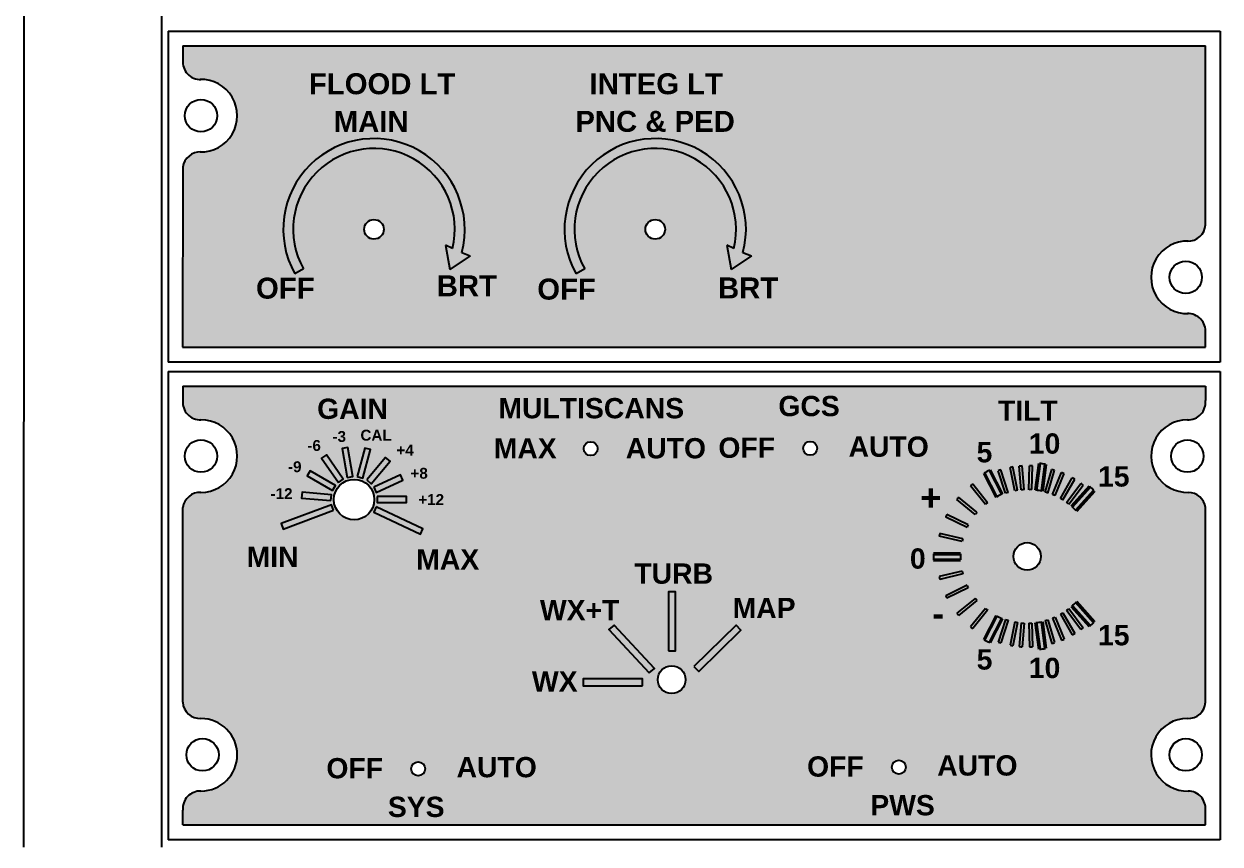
# Model space of a CAD drawing. Header units: millimetres. Extents: x 1492 to 7903, y -55 to 3601.
# Drawn here: x 2244.1 to 2409, y 230.6 to 343.6 of the extents above; entities that cross this region are included whole.
import ezdxf

# ---------------------------------------------------------------- set-up
doc = ezdxf.new("R2010")
doc.units = ezdxf.units.MM
doc.styles.get("Standard").update_dxf_attribs({"font": 'sanss___.ttf'})

msp = doc.modelspace()

# ---------------------------------------------------------------- hatches: boundary and pattern name
at = {"true_color": 0x6d7c87}
h = msp.add_hatch(color=8, dxfattribs=at)
h.dxf.hatch_style = 1
h.paths.add_polyline_path([(2406.92719167193, 340.6477332951184), (2265.965718437843, 340.6477332950619), (2265.965718437843, 338.6763532585815, 0.4420911723904055), (2268.337383778343, 336.0018413142106, -1.025903357476993), (2268.338373346698, 326.0051105043296, 0.3718011963216623), (2265.976231896961, 323.9100647186526), (2265.898631312598, 299.084428526186), (2406.939083097714, 299.0844285262424), (2406.939083097712, 301.0844285262424, 0.4383019586979696), (2404.566428188856, 303.7302951975587, -1.027097391544284), (2404.57904167791, 313.7267140329924, 0.3710123065229876), (2406.937462128284, 315.818304735839)])
h.paths.add_polyline_path([(2304.411546442311, 312.1482481914902), (2305.590059585016, 311.7007075989864), (2302.771799462479, 309.8109775186438), (2302.183811590844, 313.1528243370431), (2303.14363935855, 312.6973978381345, 1.468759425453793), (2282.592607927935, 309.8862168593103), (2281.402905086705, 309.2188205028331, -1.483556563852539)], flags=16)
h.paths.add_polyline_path([(2293.66694578145, 315.3399121727517, -1), (2290.961818864077, 315.3399121727517, -1)], flags=16)
h.paths.add_polyline_path([(2343.184997933549, 312.1482481914899), (2344.363511076254, 311.7007075989864), (2341.545250953717, 309.8109775186438), (2340.957263082082, 313.1528243370432), (2341.917090849788, 312.6973978381346, 1.468759425453763), (2321.366059419173, 309.8862168593108), (2320.176356577943, 309.2188205028332, -1.483556563852567)], flags=16)
h.paths.add_polyline_path([(2332.440397272688, 315.3399121727518, -1), (2329.735270355315, 315.3399121727518, -1)], flags=16)
at = {"true_color": 0xffffff}
h = msp.add_hatch(color=7, dxfattribs=at)
h.dxf.hatch_style = 1
h.paths.add_polyline_path([(2305.590059585016, 311.7007075989864), (2304.411546442311, 312.1482481914902, 1.48355656385254), (2281.402905086705, 309.2188205028331), (2282.592607927935, 309.8862168593103, -1.468759425453797), (2303.14363935855, 312.6973978381345), (2302.183811590844, 313.1528243370431), (2302.771799462479, 309.8109775186438)])
h.paths.add_polyline_path([(2341.917090849788, 312.6973978381346), (2340.957263082082, 313.1528243370432), (2341.545250953717, 309.8109775186438), (2344.363511076254, 311.7007075989864), (2343.184997933549, 312.1482481914899, 1.483556563852567), (2320.176356577943, 309.2188205028332), (2321.366059419173, 309.8862168593108, -1.468759425453764)])
at = {"true_color": 0x6d7c87}
h = msp.add_hatch(color=8, dxfattribs=at)
h.dxf.hatch_style = 1
h.paths.add_polyline_path([(2406.934115048926, 277.0006686995497, 0.3703019895348956), (2404.571973599199, 279.095714485225, -1.025805903998689), (2404.57195415893, 289.0924703399551, 0.4383043564952628), (2406.944628508032, 291.7383372759589), (2406.944628508031, 293.738337275959), (2265.96571843784, 293.7383372759024), (2265.96571843784, 291.7669572394221, 0.4421859729987702), (2268.338150217048, 289.0924355855165, -1.025992127735114), (2268.339161672677, 279.0957250929796, 0.371894038400952), (2265.976231896958, 277.0006686994931), (2265.951410818757, 250.1704345726877, 0.4057723090589334), (2268.465456643714, 247.9296928161064, -1.012817681792429), (2268.338111552577, 237.9313147563998, 0.438301958697605), (2265.965456643726, 235.2854480850818), (2265.965456643726, 233.2854480850818), (2406.93908309771, 233.2854480851382), (2406.939083097709, 235.2854480851382, 0.4347082386787065), (2404.566428188839, 237.9313147564543, -1.01274209660544), (2404.439083097701, 247.9296928161612, 0.4057723090600781), (2406.953128922666, 250.1704345727441)])
h.paths.add_polyline_path([(2286.790819764497, 278.0943037287602, -1), (2292.362128194331, 278.0943037287602, -1)], flags=16)
h.paths.add_polyline_path([(2292.291246994754, 276.3819549856617), (2292.63627326935, 277.1218662192887), (2299.055135363777, 274.0575754466458), (2298.710109089182, 273.3176642130188)], flags=16)
h.paths.add_polyline_path([(2279.808315177613, 274.0251590998894), (2279.529089345293, 274.7923257691175), (2286.446026162883, 277.3854827282325), (2286.725251995204, 276.6183160590044)], flags=16)
h.paths.add_polyline_path([(2292.760563752556, 277.689701381531), (2292.760563752556, 278.5061030987081), (2296.818646529115, 278.5061030987085), (2296.818646529115, 277.689701381531)], flags=16)
h.paths.add_polyline_path([(2286.368609949211, 277.9615830888943), (2282.325969402786, 278.3152683074168), (2282.397123500827, 279.1285633695816), (2286.439764047252, 278.7748781510586)], flags=16)
h.paths.add_polyline_path([(2292.633231676119, 279.0732639559646), (2292.288205401523, 279.8131751895917), (2295.966077422358, 281.5281950786211), (2296.311103696953, 280.7882838449937)], flags=16)
h.paths.add_polyline_path([(2286.613071662969, 279.3297198996947), (2283.098668887809, 281.3587612879742), (2283.506869746398, 282.0657859147423), (2287.021272521557, 280.0367445264628)], flags=16)
h.paths.add_polyline_path([(2291.933110813487, 280.273384630219), (2291.307710814691, 280.798157538547), (2293.916196142545, 283.906829299247), (2294.541596141341, 283.3820563909185)], flags=16)
h.paths.add_polyline_path([(2287.412828818584, 280.4663589605238), (2285.085208161188, 283.7905457628358), (2285.753965296774, 284.2588145504051), (2288.08158595417, 280.9346277480927)], flags=16)
h.paths.add_polyline_path([(2290.791392910585, 281.0651794807045), (2290.002809407338, 281.2764797935642), (2291.053118516514, 285.1962867526613), (2291.841702019761, 284.984986439802)], flags=16)
h.paths.add_polyline_path([(2288.61801938057, 281.1585118134817), (2287.913340701599, 285.1549431942021), (2288.717339442247, 285.2967098646341), (2289.422018121218, 281.3002784839136)], flags=16)
h.paths.add_polyline_path([(2299.371634168367, 240.9984996719087, -1), (2297.455099830764, 240.9984996719087, -1)], flags=16)
h.paths.add_polyline_path([(2321.169244403412, 253.4043310064026), (2329.321568704028, 253.4043310064026), (2329.321568704028, 252.4444748977785), (2321.169244403412, 252.4444748977785)], flags=16)
h.paths.add_polyline_path([(2324.681577304298, 260.1959764418099), (2325.422471046403, 260.8062224677468), (2330.975906765368, 254.8187293232792), (2330.235013023262, 254.2084832973422)], flags=16)
h.paths.add_polyline_path([(2321.224929114604, 285.1198736960487, -1), (2323.141463452206, 285.1198736960487, -1)], flags=16)
h.paths.add_polyline_path([(2335.273599862422, 253.2804531804379, -1), (2331.436385521682, 253.2804531804379, -1)], flags=16)
h.paths.add_polyline_path([(2332.924560583167, 265.3996704202509), (2333.884416691792, 265.3996704202509), (2333.884416691792, 257.247346119635), (2332.924560583167, 257.247346119635)], flags=16)
h.paths.add_polyline_path([(2336.424798024545, 255.0765523923337), (2342.227655125321, 260.8025667976935), (2342.901837076674, 260.1193373737574), (2337.098979975899, 254.3933229683973)], flags=16)
h.paths.add_polyline_path([(2351.49129950357, 285.1683294834402, -1), (2353.407833841173, 285.1683294834402, -1)], flags=16)
h.paths.add_polyline_path([(2365.634120639117, 241.2328672861124, -1), (2363.717586301515, 241.2328672861124, -1)], flags=16)
h.paths.add_polyline_path([(2369.454637603657, 269.7660319832063, -0.01642042365399944), (2369.449337096774, 270.6141717289462), (2373.166315457805, 270.6259324584989, 0.02305525952543873), (2373.172674319607, 269.7777960614542)], flags=16)
h.paths.add_polyline_path([(2370.215978949062, 267.4809825844152), (2373.393476889824, 268.2144519642553, 0.01046083552656029), (2373.500033679338, 267.8444945800149), (2370.308216969422, 267.1077199647578, -0.007700546410369986)], flags=16)
h.paths.add_polyline_path([(2370.21597894906, 273.060577430629, -0.00770054641037587), (2370.308216969422, 273.4338400502862), (2373.500033679338, 272.6970654350292, 0.01046083552655878), (2373.393476889824, 272.3271080507888)], flags=16)
h.paths.add_polyline_path([(2371.128070891687, 264.8543618361486), (2374.073318678602, 266.2882538185005, 0.01046083552657722), (2374.223065050647, 265.9335724973047), (2371.291029903111, 264.5061130798989, -0.007700546410373857)], flags=16)
h.paths.add_polyline_path([(2371.128070891686, 275.6871981788955, -0.007700546410383741), (2371.291029903111, 276.0354469351452), (2374.223065050647, 274.6079875177393, 0.0104608355265771), (2374.073318678602, 274.2533061965436)], flags=16)
h.paths.add_polyline_path([(2372.661706394845, 262.4323537652888), (2375.213183643087, 264.4867380027384, 0.01046083552656543), (2375.438229796307, 264.1743647572987), (2372.898198698341, 262.1291966673646, -0.007700546410396492)], flags=16)
h.paths.add_polyline_path([(2372.661706394846, 278.1092062497553, -0.007700546410391088), (2372.898198698341, 278.4123633476794), (2375.438229796307, 276.3671952577453, 0.01046083552656551), (2375.213183643087, 276.0548220123056)], flags=16)
h.paths.add_polyline_path([(2374.56336510968, 260.5504540542802), (2376.595657026724, 263.1007991404692, 0.01046083552655887), (2376.909164781858, 262.8773361613966), (2374.867714741238, 260.3154984469748, -0.007700546410375555)], flags=16)
h.paths.add_polyline_path([(2374.563365109682, 279.9911059607643, -0.007700546410337983), (2374.867714741238, 280.2260615680693), (2376.909164781858, 277.6642238536475, 0.01046083552655917), (2376.595657026724, 277.4407608745749)], flags=16)
h.paths.add_polyline_path([(2376.44063762857, 258.7910773483759), (2378.139491665217, 262.0971265635724, 0.02305525952543296), (2378.89555279752, 261.7127473922648), (2377.196215037173, 258.4057568281799, -0.01642042365398641)], flags=16)
h.paths.add_polyline_path([(2378.361490508066, 258.4684403932532), (2379.381583557365, 261.5658394094431, 0.01046083552655744), (2379.753184194982, 261.4651627901725), (2378.728494297106, 258.3538059548716, -0.007700546410365881)], flags=16)
h.paths.add_polyline_path([(2376.440637628569, 281.7504826666681, -0.01642042365399789), (2377.196215037173, 282.1358031868642), (2378.89555279752, 278.8288126227793, 0.02305525952543374), (2378.139491665217, 278.4444334514717)], flags=16)
h.paths.add_polyline_path([(2380.02915146122, 258.0198370606798), (2380.642617782055, 261.2376297539068, 0.01046083552657049), (2381.016399793483, 261.1453810494277), (2380.405685536263, 257.9420236558867, -0.007700546410392998)], flags=16)
h.paths.add_polyline_path([(2378.361490508065, 282.0731196217909, -0.007700546410375681), (2378.728494297106, 282.1877540601724), (2379.753184194982, 279.0763972248716, 0.01046083552655732), (2379.381583557365, 278.9757206056009)], flags=16)
h.paths.add_polyline_path([(2380.466882843205, 270.270780007522, -1), (2384.255885556504, 270.270780007522, -1)], flags=16)
h.paths.add_polyline_path([(2381.276399005265, 257.8471042078165), (2381.551933057713, 261.1112444819661, 0.01046083552655802), (2381.933281299605, 261.0583641080015), (2381.658983317037, 257.8088670528428, -0.007700546410402086)], flags=16)
h.paths.add_polyline_path([(2380.02915146122, 282.5217229543641, -0.00770054641039363), (2380.405685536263, 282.5995363591574), (2381.016399793483, 279.3961789656164, 0.01046083552657025), (2380.642617782055, 279.3039302611373)], flags=16)
h.paths.add_polyline_path([(2382.608155418955, 261.0788823531944, 0.01046083552651648), (2382.993033377476, 261.0693025521456), (2383.086580376075, 257.8095909922405, -0.007700546410374913), (2382.702123968691, 257.8044815446428)], flags=16)
h.paths.add_polyline_path([(2381.551933057713, 279.430315533078), (2381.276399005265, 282.6944558072275, -0.007700546410402134), (2381.658983317037, 282.7326929622013), (2381.933281299605, 279.4831959070426, 0.01046083552655792)], flags=16)
h.paths.add_polyline_path([(2383.574365848478, 261.1525544047591, 0.02305525952542757), (2384.415656340624, 261.2602859736675), (2384.903753446237, 257.5754755760178, -0.01642042365402226), (2384.062601932561, 257.466694811545)], flags=16)
h.paths.add_polyline_path([(2382.608155418954, 279.4626776618496), (2382.702123968691, 282.7370784704012, -0.007700546410374745), (2383.086580376075, 282.7319690228035), (2382.993033377476, 279.4722574628984, 0.01046083552653325)], flags=16)
h.paths.add_polyline_path([(2384.863145880497, 261.4167959319462, 0.01046083552659787), (2385.227320182673, 261.5416954642948), (2386.122575055721, 258.3906560396497, -0.007700546410394237), (2385.754384561819, 258.2798923459812)], flags=16)
h.paths.add_polyline_path([(2383.574365848477, 279.3890056102849), (2384.062601932561, 283.0748652034991, -0.01642042365402233), (2384.903753446237, 282.9660844390263), (2384.415656340624, 279.2812740413765, 0.02305525952545394)], flags=16)
h.paths.add_polyline_path([(2385.855633635007, 261.7603671556754, 0.01044810417885128), (2386.214918423006, 261.8973954962081), (2387.448056993156, 258.8565335363793, -0.007700546410345795), (2387.089566302759, 258.7175469883566)], flags=16)
h.paths.add_polyline_path([(2384.863145880499, 279.1247640830982), (2385.754384561819, 282.2616676690628, -0.007700546410394299), (2386.122575055721, 282.1509039753943), (2385.227320182673, 278.9998645507492, 0.01046083552654722)], flags=16)
h.paths.add_polyline_path([(2386.943962190682, 262.2910932096313, 0.01044810417884402), (2387.273342286416, 262.4895146740226), (2388.908530087988, 259.6421465466502, -0.007700546410380889), (2388.578097666837, 259.4455575065525)], flags=16)
h.paths.add_polyline_path([(2385.855633635008, 278.781192859369), (2387.089566302759, 281.8240130266875, -0.007700546410345823), (2387.448056993156, 281.6850264786648), (2386.214918423006, 278.644164518836, 0.01044810417880481)], flags=16)
h.paths.add_polyline_path([(2387.803483430632, 262.858911349396, 0.0104608355266051), (2388.125081645337, 263.0705653213532), (2390.061160584032, 260.4464333052626, -0.007700546410378602), (2389.748286928053, 260.2229541987942)], flags=16)
h.paths.add_polyline_path([(2386.943962190682, 278.2504668054128), (2388.578097666837, 281.0960025084916, -0.007700546410380796), (2388.908530087988, 280.8994134683938), (2387.273342286416, 278.0520453410214, 0.01044810417884866)], flags=16)
h.paths.add_polyline_path([(2388.497644775508, 263.4166231818434, 0.02305525952547716), (2389.125342297377, 263.9870367196896), (2391.613900581027, 261.2246078819521, -0.01642042365400023), (2390.985494680491, 260.6549806811901)], flags=16)
h.paths.add_polyline_path([(2387.803483430634, 277.6826486656483), (2389.748286928053, 280.3186058162499, -0.007700546410378455), (2390.061160584032, 280.0951267097815), (2388.125081645337, 277.4709946936909, 0.01046083552657033)], flags=16)
h.paths.add_polyline_path([(2388.49764477551, 277.1249368332009), (2390.985494680491, 279.8865793338539, -0.0164204236540002), (2391.613900581027, 279.3169521330919), (2389.125342297377, 276.5545232953545, 0.02305525952544822)], flags=16)
at = {"true_color": 0xffffff}
h = msp.add_hatch(color=7, dxfattribs=at)
h.dxf.hatch_style = 1
h.paths.add_polyline_path([(2286.725251995204, 276.6183160590044), (2286.446026162883, 277.3854827282325), (2279.529089345293, 274.7923257691175), (2279.808315177613, 274.0251590998894)])
h.paths.add_polyline_path([(2286.439764047252, 278.7748781510586), (2282.397123500827, 279.1285633695816), (2282.325969402786, 278.3152683074168), (2286.368609949211, 277.9615830888943)])
h.paths.add_polyline_path([(2283.506869746398, 282.0657859147423), (2283.098668887809, 281.3587612879742), (2286.613071662969, 279.3297198996947), (2287.021272521557, 280.0367445264628)])
h.paths.add_polyline_path([(2285.753965296774, 284.2588145504051), (2285.085208161188, 283.7905457628358), (2287.412828818584, 280.4663589605238), (2288.08158595417, 280.9346277480927)])
h.paths.add_polyline_path([(2288.717339442247, 285.2967098646341), (2287.913340701599, 285.1549431942021), (2288.61801938057, 281.1585118134817), (2289.422018121218, 281.3002784839136)])
h.paths.add_polyline_path([(2291.841702019761, 284.984986439802), (2291.053118516514, 285.1962867526613), (2290.002809407338, 281.2764797935642), (2290.791392910585, 281.0651794807045)])
h.paths.add_polyline_path([(2294.541596141341, 283.3820563909185), (2293.916196142545, 283.906829299247), (2291.307710814691, 280.798157538547), (2291.933110813487, 280.273384630219)])
h.paths.add_polyline_path([(2296.311103696953, 280.7882838449937), (2295.966077422358, 281.5281950786211), (2292.288205401523, 279.8131751895917), (2292.633231676119, 279.0732639559646)])
h.paths.add_polyline_path([(2296.818646529115, 278.5061030987085), (2292.760563752556, 278.5061030987081), (2292.760563752556, 277.689701381531), (2296.818646529115, 277.689701381531)])
h.paths.add_polyline_path([(2292.63627326935, 277.1218662192887), (2292.291246994754, 276.3819549856617), (2298.710109089182, 273.3176642130188), (2299.055135363777, 274.0575754466458)])
h = msp.add_hatch(color=7, dxfattribs=at)
edge = h.paths.add_edge_path()
edge.add_arc((2382.623674244691, 270.8523001501068), 9.201924930928723, 155.911860432231, 158.309219891248)
edge.add_line((2374.073318678602, 274.2533061965436), (2371.128070891687, 275.6871981788959))
edge.add_arc((2382.51485547227, 270.5711347076864), 12.48330759558779, 154.040894995335, 155.805695349635, ccw=False)
edge.add_line((2371.291029903112, 276.0354469351448), (2374.223065050647, 274.6079875177394))
edge = h.paths.add_edge_path()
edge.add_arc((2382.287275222138, 269.9658004345346), 9.201924930928723, 162.7336236696794, 165.1309831286964)
edge.add_line((2373.393476889824, 272.3271080507888), (2370.215978949061, 273.0605774306291))
edge.add_arc((2382.379435674153, 270.2528578892833), 12.48330759558779, 165.2371482112925, 167.0019485655925, ccw=False)
edge.add_line((2370.308216969422, 273.4338400502863), (2373.500033679337, 272.6970654350292))
edge = h.paths.add_edge_path()
edge.add_arc((2382.790193230589, 270.8332946356328), 9.201924930928723, 143.0308367302806, 145.4281961892978)
edge.add_line((2375.213183643087, 276.0548220123056), (2372.661706394845, 278.1092062497553))
edge.add_arc((2382.621433430975, 270.5834633700229), 12.48330759558779, 141.1598712933848, 142.9246716476848, ccw=False)
edge.add_line((2372.898198698341, 278.4123633476794), (2375.438229796307, 276.3671952577456))
edge = h.paths.add_edge_path()
edge.add_arc((2382.092293296026, 270.0608955534841), 9.201924930928723, 124.2819435870944, 126.6793030461113)
edge.add_line((2376.595657026724, 277.4407608745749), (2374.56336510968, 279.9911059607639))
edge.add_arc((2382.34297511936, 270.2283892987185), 12.48330759558779, 126.7854681287073, 128.5502684830072, ccw=False)
edge.add_line((2374.867714741238, 280.2260615680694), (2376.909164781858, 277.6642238536477))
edge = h.paths.add_edge_path()
edge.add_line((2378.139491665217, 278.4444334514714), (2376.44063762857, 281.7504826666685))
edge.add_arc((2382.683327175576, 270.4426223259046), 12.91661249192371, 115.13866695575939, 118.9016126714258, ccw=False)
edge.add_line((2377.196215037173, 282.1358031868643), (2378.89555279752, 278.8288126227793))
edge.add_arc((2382.683327175576, 270.4426223259046), 9.201924930928723, 114.307174534672, 119.5901148926977)
edge = h.paths.add_edge_path()
edge.add_arc((2382.827443401226, 270.2174447130201), 9.201924930928723, 80.06122536272089, 85.34416572074655)
edge.add_line((2383.574365848477, 279.3890056102849), (2384.062601932561, 283.074865203499))
edge.add_arc((2382.827443401226, 270.2174447130201), 12.91661249192371, 80.74972758399281, 84.51267329965913, ccw=False)
edge.add_line((2384.903753446237, 282.9660844390263), (2384.415656340624, 279.2812740413765))
edge = h.paths.add_edge_path()
edge.add_arc((2382.342724402132, 270.2536060652541), 12.48330759558779, 72.37460147280962, 74.13940182710961)
edge.add_line((2385.754384561819, 282.2616676690627), (2384.863145880498, 279.1247640830973))
edge.add_arc((2382.060627633905, 270.3599871942108), 9.201924930928723, 69.87107693119668, 72.26843639021371, ccw=False)
edge.add_line((2385.227320182673, 278.9998645507491), (2386.122575055721, 282.1509039753942))
edge = h.paths.add_edge_path()
edge.add_arc((2382.756849154167, 270.1167276608838), 9.201924930928723, 67.92632852446317, 70.32077049237986)
edge.add_line((2385.855633635008, 278.7811928593686), (2387.089566302759, 281.8240130266873))
edge.add_arc((2382.756849154167, 270.1167276608838), 12.48330759558779, 67.92632852446309, 69.69112887876321, ccw=False)
edge.add_line((2387.448056993156, 281.6850264786647), (2386.214918423006, 278.644164518836))
edge = h.paths.add_edge_path()
edge.add_arc((2382.266404969706, 270.2162814440418), 12.48330759558779, 106.4639088668075, 108.2287092211075)
edge.add_line((2379.381583557365, 278.9757206056009), (2378.361490508066, 282.073119621791))
h = msp.add_hatch(color=7, dxfattribs=at)
edge = h.paths.add_edge_path()
edge.add_arc((2381.973157345828, 270.146271713773), 9.201924930928723, 103.9603843251946, 106.3577437842116)
edge.add_line((2379.381583557365, 278.9757206056009), (2378.361490508066, 282.073119621791))
edge.add_arc((2382.266404969706, 270.2162814440418), 12.48330759558779, 106.46390886680749, 108.2287092211075, ccw=False)
edge.add_line((2378.728494297106, 282.1877540601724), (2379.753184194982, 279.0763972248716))
edge = h.paths.add_edge_path()
edge.add_arc((2383.033888389045, 270.4181411955229), 9.201924930928723, 102.6647722745306, 105.0621317335475)
edge.add_line((2380.642617782055, 279.3039302611372), (2380.02915146122, 282.5217229543642))
edge.add_arc((2382.743498676528, 270.3370896927182), 12.48330759558779, 100.79380683763458, 102.55860719193458, ccw=False)
edge.add_line((2380.405685536263, 282.5995363591575), (2381.016399793483, 279.3961789656164))
edge = h.paths.add_edge_path()
edge.add_arc((2383.006239208333, 270.3440392850919), 9.201924930928723, 96.69600360599927, 99.09336306501629)
edge.add_line((2381.551933057713, 279.430315533078), (2381.276399005265, 282.6944558072275))
edge.add_arc((2382.708995528833, 270.2936237493888), 12.48330759558779, 94.82503816910332, 96.58983852340327, ccw=False)
edge.add_line((2381.658983317037, 282.7326929622012), (2381.933281299605, 279.4831959070426))
edge = h.paths.add_edge_path()
edge.add_arc((2383.029513797524, 270.2704048443546), 9.201924930928723, 90.22714590635188, 92.62450536536888)
edge.add_line((2382.608155418954, 279.4626776618496), (2382.702123968691, 282.7370784704012))
edge.add_arc((2382.728482624194, 270.253798703155), 12.48330759558779, 88.35618046945598, 90.12098082375599, ccw=False)
edge.add_line((2383.086580376075, 282.7319690228034), (2382.993033377476, 279.4722574628984))
edge = h.paths.add_edge_path()
edge.add_arc((2382.683327175576, 270.4426223259046), 9.201924930928723, 114.307174534672, 119.5901148926977)
h = msp.add_hatch(color=7, dxfattribs=at)
edge = h.paths.add_edge_path()
edge.add_arc((2382.361384199855, 270.270780007522), 9.201924930928723, 57.73764987107774, 60.13209183899443)
edge.add_line((2386.943962190682, 278.2504668054128), (2388.578097666837, 281.0960025084914))
edge.add_arc((2382.361384199855, 270.270780007522), 12.48330759558779, 58.367291484694306, 60.13209183899443, ccw=False)
edge.add_line((2388.908530087988, 280.8994134683941), (2387.273342286416, 278.0520453410215))
edge = h.paths.add_edge_path()
edge.add_arc((2382.906588763919, 269.8918948473348), 9.201924930928723, 55.45113924992115, 57.84849870893805)
edge.add_line((2387.803483430634, 277.6826486656479), (2389.748286928053, 280.3186058162499))
edge.add_arc((2382.649853692198, 270.049953805291), 12.48330759558779, 53.580173813025226, 55.34497416732529, ccw=False)
edge.add_line((2390.061160584032, 280.0951267097813), (2388.125081645338, 277.4709946936913))
h = msp.add_hatch(color=7, dxfattribs=at)
edge = h.paths.add_edge_path()
edge.add_arc((2382.629494839391, 270.0369019319268), 9.201924930928723, 45.09586619357992, 50.37880655160558, ccw=False)
edge.add_line((2389.125342297378, 276.5545232953555), (2391.613900581028, 279.3169521330929))
edge.add_arc((2382.629494839391, 270.0369019319268), 12.91661249192371, 45.92735861466742, 49.69030433033369)
edge.add_line((2390.985494680492, 279.8865793338545), (2388.49764477551, 277.1249368332005))
edge = h.paths.add_edge_path()
edge.add_arc((2382.629494839391, 270.0369019319268), 9.201924930928723, 53.97871208986652, 56.37607154888332, ccw=False)
edge.add_arc((2382.37690600288, 270.2015057317381), 12.48330759558779, 52.10774665297049, 53.87254700727061, ccw=False)
edge.add_line((2388.028530515597, 277.4633624365831), (2390.043885220442, 280.0529217824134))
h = msp.add_hatch(color=7, dxfattribs=at)
edge = h.paths.add_edge_path()
edge.add_arc((2382.361384199855, 270.270780007522), 9.201924930928723, 177.7880941205104, 183.0710344785361)
edge.add_line((2373.172674319608, 269.7777960614542), (2369.454637603657, 269.7660319832064))
edge.add_arc((2382.361384199855, 270.270780007522), 12.91661249192371, 178.4765963417822, 182.2395420574487, ccw=False)
edge.add_line((2369.449337096774, 270.6141717289462), (2373.166315457806, 270.6259324584989))
h = msp.add_hatch(color=7, dxfattribs=at)
edge = h.paths.add_edge_path()
edge.add_line((2373.500033679337, 267.8444945800148), (2370.308216969422, 267.1077199647577))
edge.add_arc((2382.379435674153, 270.2887021257608), 12.48330759558779, 192.9980514344076, 194.7628517887075, ccw=False)
edge.add_line((2370.215978949061, 267.480982584415), (2373.393476889824, 268.2144519642553))
edge.add_arc((2382.287275222138, 270.5757595805095), 9.201924930928723, 194.8690168713033, 197.2663763303204)
edge = h.paths.add_edge_path()
edge.add_arc((2382.623674244691, 269.6892598649373), 9.201924930928723, 201.690780108752, 204.088139567769)
edge.add_line((2374.223065050647, 265.9335724973047), (2371.291029903112, 264.5061130798993))
edge.add_arc((2382.51485547227, 269.9704253073577), 12.48330759558779, 204.194304650365, 205.959105004665, ccw=False)
edge.add_line((2371.128070891687, 264.8543618361482), (2374.073318678602, 266.2882538185005))
edge = h.paths.add_edge_path()
edge.add_arc((2382.790193230589, 269.7082653794113), 9.201924930928723, 214.5718038107022, 216.9691632697194)
edge.add_line((2375.438229796307, 264.1743647572985), (2372.898198698341, 262.1291966673647))
edge.add_arc((2382.621433430975, 269.9580966450212), 12.48330759558779, 217.0753283523152, 218.8401287066152, ccw=False)
edge.add_line((2372.661706394845, 262.4323537652888), (2375.213183643087, 264.4867380027384))
edge = h.paths.add_edge_path()
edge.add_arc((2382.092293296026, 270.48066446156), 9.201924930928723, 233.3206969538887, 235.7180564129056)
edge.add_line((2376.909164781858, 262.8773361613963), (2374.867714741238, 260.3154984469746))
edge.add_arc((2382.34297511936, 270.3131707163255), 12.48330759558779, 231.4497315169927, 233.2145318712927, ccw=False)
edge.add_line((2374.56336510968, 260.5504540542802), (2376.595657026724, 263.1007991404691))
edge = h.paths.add_edge_path()
edge.add_arc((2382.683327175576, 270.0989376891395), 9.201924930928723, 240.4098851073023, 245.6928254653279)
edge.add_line((2378.89555279752, 261.7127473922648), (2377.196215037173, 258.4057568281797))
edge.add_arc((2382.683327175576, 270.0989376891395), 12.91661249192371, 241.0983873285742, 244.8613330442405, ccw=False)
edge.add_line((2376.44063762857, 258.7910773483756), (2378.139491665217, 262.0971265635727))
edge = h.paths.add_edge_path()
edge.add_arc((2382.827443401226, 270.324115302024), 9.201924930928723, 274.6558342792534, 279.9387746372792)
edge.add_line((2384.415656340624, 261.2602859736676), (2384.903753446237, 257.5754755760178))
edge.add_arc((2382.827443401226, 270.324115302024), 12.91661249192371, 275.4873267003409, 279.2502724160072, ccw=False)
edge.add_line((2384.062601932561, 257.466694811545), (2383.574365848477, 261.1525544047591))
edge = h.paths.add_edge_path()
edge.add_arc((2382.060627633905, 270.1815728208333), 9.201924930928723, 287.7315636097863, 290.1289230688033)
edge.add_line((2385.227320182673, 261.541695464295), (2386.122575055721, 258.3906560396499))
edge.add_arc((2382.342724402132, 270.28795394979), 12.48330759558779, 285.8605981728904, 287.6253985271903, ccw=False)
edge.add_line((2385.754384561819, 258.2798923459814), (2384.863145880498, 261.4167959319468))
edge = h.paths.add_edge_path()
edge.add_arc((2382.756849154167, 270.4248323541602), 9.201924930928723, 289.6792295076202, 292.0736714755369)
edge.add_line((2386.214918423006, 261.8973954962081), (2387.448056993156, 258.8565335363794))
edge.add_arc((2382.756849154167, 270.4248323541602), 12.48330759558779, 290.3088711212368, 292.0736714755368, ccw=False)
edge.add_line((2387.089566302759, 258.7175469883567), (2385.855633635008, 261.7603671556755))
edge = h.paths.add_edge_path()
edge.add_arc((2381.973157345828, 270.3952883012711), 9.201924930928723, 253.6422562157884, 256.0396156748054)
edge.add_line((2379.753184194982, 261.4651627901725), (2378.728494297106, 258.3538059548716))
edge.add_arc((2382.266404969706, 270.3252785710023), 12.48330759558779, 251.7712907788925, 253.53609113319249, ccw=False)
edge.add_line((2378.361490508066, 258.4684403932531), (2379.381583557365, 261.5658394094431))
edge = h.paths.add_edge_path()
edge.add_arc((2383.033888389045, 270.1234188195211), 9.201924930928723, 254.9378682664525, 257.3352277254694)
edge.add_line((2381.016399793483, 261.1453810494277), (2380.405685536263, 257.9420236558866))
edge.add_arc((2382.743498676528, 270.2044703223258), 12.48330759558779, 257.4413928080653, 259.20619316236537, ccw=False)
edge.add_line((2380.02915146122, 258.0198370606798), (2380.642617782055, 261.2376297539068))
edge = h.paths.add_edge_path()
edge.add_arc((2383.006239208333, 270.1975207299522), 9.201924930928723, 260.9066369349837, 263.3039963940008)
edge.add_line((2381.933281299605, 261.0583641080015), (2381.658983317037, 257.8088670528429))
edge.add_arc((2382.708995528833, 270.2479362656553), 12.48330759558779, 263.41016147659667, 265.1749618308966, ccw=False)
edge.add_line((2381.276399005265, 257.8471042078165), (2381.551933057713, 261.1112444819661))
edge = h.paths.add_edge_path()
edge.add_arc((2383.029513797524, 270.2711551706894), 9.201924930928723, 267.3754946346311, 269.7728540936482)
edge.add_line((2382.993033377476, 261.0693025521457), (2383.086580376075, 257.8095909922407))
edge.add_arc((2382.728482624194, 270.2877613118891), 12.48330759558779, 269.87901917624396, 271.643819530544, ccw=False)
edge.add_line((2382.702123968691, 257.8044815446428), (2382.608155418954, 261.0788823531944))
edge = h.paths.add_edge_path()
edge.add_arc((2382.361384199855, 270.270780007522), 12.48330759558779, 299.8679081610056, 301.6327085153057)
h = msp.add_hatch(color=7, dxfattribs=at)
h.dxf.hatch_style = 1
h.paths.add_polyline_path([(2329.321568704028, 253.4043310064026), (2321.169244403412, 253.4043310064026), (2321.169244403412, 252.4444748977785), (2329.321568704028, 252.4444748977785)])
h.paths.add_polyline_path([(2325.422471046403, 260.8062224677468), (2324.681577304298, 260.1959764418099), (2330.235013023262, 254.2084832973422), (2330.975906765368, 254.8187293232792)])
h.paths.add_polyline_path([(2333.884416691792, 265.3996704202509), (2332.924560583167, 265.3996704202509), (2332.924560583167, 257.247346119635), (2333.884416691792, 257.247346119635)])
h.paths.add_polyline_path([(2342.901837076674, 260.1193373737574), (2342.227655125321, 260.8025667976935), (2336.424798024545, 255.0765523923337), (2337.098979975899, 254.3933229683973)])
h = msp.add_hatch(color=7, dxfattribs=at)
edge = h.paths.add_edge_path()
edge.add_arc((2382.629494839391, 270.5046580831173), 9.201924930928723, 309.6211934483944, 314.9041338064201)
edge.add_line((2389.125342297378, 263.9870367196886), (2391.613900581028, 261.2246078819512))
edge.add_arc((2382.629494839391, 270.5046580831173), 12.91661249192371, 310.3096956696663, 314.0726413853326, ccw=False)
edge.add_line((2390.985494680492, 260.6549806811896), (2388.49764477551, 263.4166231818435))
edge = h.paths.add_edge_path()
edge.add_arc((2382.629494839391, 270.5046580831173), 9.201924930928723, 303.6239284511167, 306.0212879101335)
edge.add_arc((2382.37690600288, 270.340054283306), 12.48330759558779, 306.1274529927294, 307.8922533470295)
edge.add_line((2388.028530515597, 263.078197578461), (2390.043885220442, 260.4886382326306))
h = msp.add_hatch(color=7, dxfattribs=at)
edge = h.paths.add_edge_path()
edge.add_arc((2382.361384199855, 270.270780007522), 9.201924930928723, 299.8679081610056, 302.2623501289222)
edge.add_line((2387.273342286416, 262.4895146740225), (2388.908530087988, 259.64214654665))
edge.add_arc((2382.361384199855, 270.270780007522), 12.48330759558779, 299.8679081610056, 301.6327085153057, ccw=False)
edge.add_line((2388.578097666837, 259.4455575065526), (2386.943962190682, 262.2910932096313))
edge = h.paths.add_edge_path()
edge.add_arc((2382.906588763919, 270.6496651677093), 9.201924930928723, 302.1515012910619, 304.5488607500789)
edge.add_line((2388.125081645338, 263.0705653213528), (2390.061160584032, 260.4464333052628))
edge.add_arc((2382.649853692198, 270.4916062097531), 12.48330759558779, 304.6550258326747, 306.41982618697483, ccw=False)
edge.add_line((2389.748286928053, 260.2229541987941), (2387.803483430634, 262.8589113493962))
h = msp.add_hatch(color=7, dxfattribs=at)
edge = h.paths.add_edge_path()
edge.add_arc((2381.973157345828, 270.3952883012711), 9.201924930928723, 253.6422562157884, 256.0396156748054)
edge.add_line((2379.753184194982, 261.4651627901725), (2378.728494297106, 258.3538059548716))
edge.add_arc((2382.266404969706, 270.3252785710023), 12.48330759558779, 251.7712907788925, 253.53609113319249, ccw=False)
edge.add_line((2378.361490508066, 258.4684403932531), (2379.381583557365, 261.5658394094431))
edge = h.paths.add_edge_path()
edge.add_arc((2383.033888389045, 270.1234188195211), 9.201924930928723, 254.9378682664525, 257.3352277254694)
edge.add_line((2381.016399793483, 261.1453810494277), (2380.405685536263, 257.9420236558866))
edge.add_arc((2382.743498676528, 270.2044703223258), 12.48330759558779, 257.4413928080653, 259.20619316236537, ccw=False)
edge.add_line((2380.02915146122, 258.0198370606798), (2380.642617782055, 261.2376297539068))
edge = h.paths.add_edge_path()
edge.add_arc((2383.006239208333, 270.1975207299522), 9.201924930928723, 260.9066369349837, 263.3039963940008)
edge.add_line((2381.933281299605, 261.0583641080015), (2381.658983317037, 257.8088670528429))
edge.add_arc((2382.708995528833, 270.2479362656553), 12.48330759558779, 263.41016147659667, 265.1749618308966, ccw=False)
edge.add_line((2381.276399005265, 257.8471042078165), (2381.551933057713, 261.1112444819661))
edge = h.paths.add_edge_path()
edge.add_arc((2383.029513797524, 270.2711551706894), 9.201924930928723, 267.3754946346311, 269.7728540936482)
edge.add_line((2382.993033377476, 261.0693025521457), (2383.086580376075, 257.8095909922407))
edge.add_arc((2382.728482624194, 270.2877613118891), 12.48330759558779, 269.87901917624396, 271.643819530544, ccw=False)
edge.add_line((2382.702123968691, 257.8044815446428), (2382.608155418954, 261.0788823531944))
edge = h.paths.add_edge_path()
edge.add_arc((2382.683327175576, 270.0989376891395), 9.201924930928723, 240.4098851073023, 245.6928254653279)

# ---------------------------------------------------------------- linework, layer by layer
at = {"color": 18, "true_color": 0x000000}
for p, q in [((2244.058784059862, 230.2193822245867), (2244.161900914016, 741.8096475991115)), ((2263.05878444582, 230.219382224587), (2263.161901137465, 741.8088413534964)), ((2263.952269870789, 342.6477332950619), (2408.952269870671, 342.6477332950619)), ((2263.952269870789, 342.6477332950619), (2263.952269870788, 297.0183626656912)), ((2408.95226987067, 342.6477332950619), (2408.952269870665, 297.0183626656913)), ((2265.965718437843, 340.6477332950619), (2265.965718437843, 338.6477332950619)), ((2265.965718437843, 340.6477332950619), (2406.944628508033, 340.6477332951184)), ((2406.937462128284, 315.8183047358389), (2406.92719167193, 340.6477332951185)), ((2265.976231896961, 323.9100647186526), (2265.898631312598, 299.084428526186)), ((2406.939083097714, 299.0844285262424), (2406.939083097712, 301.0844285262424)), ((2265.898631312598, 299.084428526186), (2406.939083097714, 299.0844285262424)), ((2408.952269870665, 297.0183626656913), (2263.952269870789, 297.0183626656913)), ((2263.952269870789, 295.7383372759025), (2408.952269870665, 295.7383372759025)), ((2263.952269870788, 295.7383372759024), (2263.952269870789, 231.219382224587)), ((2408.952269870665, 295.7383372759025), (2408.952269870657, 231.219382224587)), ((2265.96571843784, 293.7383372759024), (2265.96571843784, 291.7383372759024)), ((2265.96571843784, 293.7383372759024), (2406.944628508031, 293.738337275959)), ((2406.944628508031, 293.738337275959), (2406.944628508032, 291.738337275959)), ((2379.381583557365, 278.9757206056009), (2378.361490508066, 282.073119621791)), ((2379.753184194982, 279.0763972248716), (2378.728494297106, 282.1877540601724)), ((2380.642617782055, 279.3039302611372), (2380.02915146122, 282.5217229543642)), ((2381.016399793483, 279.3961789656164), (2380.405685536263, 282.5995363591575)), ((2381.551933057713, 279.430315533078), (2381.276399005265, 282.6944558072275)), ((2381.933281299605, 279.4831959070426), (2381.658983317037, 282.7326929622012)), ((2382.608155418954, 279.4626776618496), (2382.702123968691, 282.7370784704012)), ((2382.993033377476, 279.4722574628984), (2383.086580376075, 282.7319690228034)), ((2384.863145880498, 279.1247640830973), (2385.754384561819, 282.2616676690627)), ((2385.227320182673, 278.9998645507491), (2386.122575055721, 282.1509039753942)), ((2385.855633635008, 278.7811928593686), (2387.089566302759, 281.8240130266873)), ((2386.214918423006, 278.644164518836), (2387.448056993156, 281.6850264786647)), ((2386.943962190682, 278.2504668054128), (2388.578097666837, 281.0960025084914)), ((2387.273342286416, 278.0520453410215), (2388.908530087988, 280.8994134683941)), ((2376.595657026724, 277.4407608745749), (2374.56336510968, 279.9911059607639)), ((2376.909164781858, 277.6642238536477), (2374.867714741238, 280.2260615680694)), ((2387.803483430634, 277.6826486656479), (2389.748286928053, 280.3186058162499)), ((2388.125081645338, 277.4709946936913), (2390.061160584032, 280.0951267097813)), ((2375.213183643087, 276.0548220123056), (2372.661706394845, 278.1092062497553)), ((2375.438229796307, 276.3671952577456), (2372.898198698341, 278.4123633476794)), ((2265.951410818757, 250.1704345726877), (2265.976231896958, 277.0006686994931)), ((2374.073318678602, 274.2533061965436), (2371.128070891687, 275.6871981788959)), ((2374.223065050647, 274.6079875177394), (2371.291029903112, 276.0354469351448)), ((2406.953128922666, 250.1704345727441), (2406.934115048926, 277.0006686995497)), ((2373.393476889824, 272.3271080507888), (2370.215978949061, 273.0605774306291)), ((2373.500033679337, 272.6970654350292), (2370.308216969422, 273.4338400502863)), ((2373.393476889824, 268.2144519642553), (2370.215978949061, 267.480982584415)), ((2373.500033679337, 267.8444945800148), (2370.308216969422, 267.1077199647577)), ((2374.073318678602, 266.2882538185005), (2371.128070891687, 264.8543618361482)), ((2374.223065050647, 265.9335724973047), (2371.291029903112, 264.5061130798993)), ((2375.213183643087, 264.4867380027384), (2372.661706394845, 262.4323537652888)), ((2375.438229796307, 264.1743647572985), (2372.898198698341, 262.1291966673647)), ((2376.595657026724, 263.1007991404691), (2374.56336510968, 260.5504540542802)), ((2376.909164781858, 262.8773361613963), (2374.867714741238, 260.3154984469746)), ((2386.943962190682, 262.2910932096313), (2388.578097666837, 259.4455575065526)), ((2387.273342286416, 262.4895146740225), (2388.908530087988, 259.64214654665)), ((2387.803483430634, 262.8589113493962), (2389.748286928053, 260.2229541987941)), ((2388.125081645338, 263.0705653213528), (2390.061160584032, 260.4464333052628)), ((2379.381583557365, 261.5658394094431), (2378.361490508066, 258.4684403932531)), ((2379.753184194982, 261.4651627901725), (2378.728494297106, 258.3538059548716)), ((2380.642617782055, 261.2376297539068), (2380.02915146122, 258.0198370606798)), ((2381.016399793483, 261.1453810494277), (2380.405685536263, 257.9420236558866)), ((2381.551933057713, 261.1112444819661), (2381.276399005265, 257.8471042078165)), ((2381.933281299605, 261.0583641080015), (2381.658983317037, 257.8088670528429)), ((2382.608155418954, 261.0788823531944), (2382.702123968691, 257.8044815446428)), ((2382.993033377476, 261.0693025521457), (2383.086580376075, 257.8095909922407)), ((2384.863145880498, 261.4167959319468), (2385.754384561819, 258.2798923459814)), ((2385.227320182673, 261.541695464295), (2386.122575055721, 258.3906560396499)), ((2385.855633635008, 261.7603671556755), (2387.089566302759, 258.7175469883567)), ((2386.214918423006, 261.8973954962081), (2387.448056993156, 258.8565335363794)), ((2265.965456643726, 233.2854480850818), (2265.965456643726, 235.2854480850818)), ((2406.93908309771, 233.2854480851382), (2406.939083097709, 235.2854480851382)), ((2265.965456643726, 233.2854480850818), (2406.93908309771, 233.2854480851382)), ((2408.952269870657, 231.219382224587), (2263.952269870789, 231.219382224587))]:
    msp.add_line(p, q, dxfattribs=at)
at = {"color": 7, "true_color": 0xffffff}
for p, q in [((2303.14363935855, 312.6973978381347), (2302.183811590844, 313.1528243370431)), ((2302.183811590844, 313.1528243370431), (2302.771799462479, 309.8109775186438)), ((2305.590059585016, 311.7007075989864), (2302.771799462479, 309.8109775186438)), ((2304.411546442312, 312.14824819149), (2305.590059585016, 311.7007075989864)), ((2341.917090849788, 312.6973978381348), (2340.957263082082, 313.1528243370432)), ((2340.957263082082, 313.1528243370432), (2341.545250953717, 309.8109775186438)), ((2344.363511076254, 311.7007075989864), (2341.545250953717, 309.8109775186438)), ((2343.184997933549, 312.14824819149), (2344.363511076254, 311.7007075989864)), ((2282.592607927936, 309.8862168593104), (2281.402905086705, 309.2188205028331)), ((2321.366059419173, 309.8862168593105), (2320.176356577943, 309.2188205028332))]:
    msp.add_line(p, q, dxfattribs=at)
at = {"color": 18, "lineweight": 50, "true_color": 0x000000}
for p, q in [((2378.89555279752, 278.8288126227793), (2377.196215037173, 282.1358031868643)), ((2383.574365848477, 279.3890056102849), (2384.062601932561, 283.074865203499)), ((2384.415656340624, 279.2812740413765), (2384.903753446237, 282.9660844390263)), ((2378.139491665217, 278.4444334514714), (2376.44063762857, 281.7504826666685)), ((2388.49764477551, 277.1249368332005), (2390.985494680492, 279.8865793338545)), ((2389.125342297378, 276.5545232953555), (2391.613900581028, 279.3169521330929)), ((2373.166315457806, 270.6259324584989), (2369.449337096774, 270.6141717289462)), ((2373.172674319608, 269.7777960614542), (2369.454637603657, 269.7660319832064)), ((2389.125342297378, 263.9870367196886), (2391.613900581028, 261.2246078819512)), ((2388.49764477551, 263.4166231818435), (2390.985494680492, 260.6549806811896)), ((2378.139491665217, 262.0971265635727), (2376.44063762857, 258.7910773483756)), ((2378.89555279752, 261.7127473922648), (2377.196215037173, 258.4057568281797)), ((2383.574365848477, 261.1525544047591), (2384.062601932561, 257.466694811545)), ((2384.415656340624, 261.2602859736676), (2384.903753446237, 257.5754755760178))]:
    msp.add_line(p, q, dxfattribs=at)
at = {"color": 9}
for points in [[(2288.61801938057, 281.1585118134817), (2289.422018121218, 281.3002784839136), (2288.717339442247, 285.2967098646341), (2287.913340701599, 285.1549431942021)], [(2287.412828818584, 280.4663589605238), (2288.08158595417, 280.9346277480927), (2285.753965296774, 284.2588145504051), (2285.085208161188, 283.7905457628358)], [(2290.002809407338, 281.2764797935642), (2290.791392910585, 281.0651794807045), (2291.841702019761, 284.984986439802), (2291.053118516514, 285.1962867526613)], [(2291.307710814691, 280.798157538547), (2291.933110813487, 280.273384630219), (2294.541596141341, 283.3820563909185), (2293.916196142545, 283.906829299247)], [(2286.613071662969, 279.3297198996947), (2287.021272521557, 280.0367445264628), (2283.506869746398, 282.0657859147423), (2283.098668887809, 281.3587612879742)], [(2292.288205401523, 279.8131751895917), (2292.633231676119, 279.0732639559646), (2296.311103696953, 280.7882838449937), (2295.966077422358, 281.5281950786211)], [(2286.368609949211, 277.9615830888943), (2286.439764047252, 278.7748781510586), (2282.397123500827, 279.1285633695816), (2282.325969402786, 278.3152683074168)], [(2286.725251995204, 276.6183160590044), (2286.446026162883, 277.3854827282325), (2279.529089345293, 274.7923257691175), (2279.808315177613, 274.0251590998894)], [(2292.63627326935, 277.1218662192887), (2292.291246994754, 276.3819549856617), (2298.710109089182, 273.3176642130188), (2299.055135363777, 274.0575754466458)], [(2292.760563752556, 278.5061030987081), (2292.760563752556, 277.689701381531), (2296.818646529115, 277.689701381531), (2296.818646529115, 278.5061030987085)], [(2332.924560583167, 257.247346119635), (2333.884416691792, 257.247346119635), (2333.884416691792, 265.3996704202509), (2332.924560583167, 265.3996704202509)], [(2330.235013023262, 254.2084832973422), (2330.975906765368, 254.8187293232792), (2325.422471046403, 260.8062224677468), (2324.681577304298, 260.1959764418099)], [(2336.424798024545, 255.0765523923337), (2337.098979975899, 254.3933229683973), (2342.901837076674, 260.1193373737574), (2342.227655125321, 260.8025667976935)], [(2329.321568704028, 252.4444748977785), (2329.321568704028, 253.4043310064026), (2321.169244403412, 253.4043310064026), (2321.169244403412, 252.4444748977785)]]:
    msp.add_lwpolyline(points, close=True, dxfattribs=at)
at = {"color": 18, "true_color": 0x000000}
for centre, radius in [((2268.465718437843, 331.0034885640367), 2.232332985104004), ((2404.22215581687, 308.7287069638333), 2.232332985104004), ((2268.46571843784, 284.0940925448772), 2.232332985104004), ((2322.183196283405, 285.1198736960487), 0.9582671688013326), ((2352.449566672371, 285.1683294834402), 0.9582671688013326), ((2404.444628508038, 284.0940925449318), 2.232332985104004), ((2289.576473979414, 278.0943037287602), 2.785654214917323), ((2382.361384199855, 270.270780007522), 1.894501356649267), ((2333.354992692052, 253.2804531804379), 1.918607170369691), ((2268.682383924563, 242.9297265226748), 2.232332985104004), ((2404.222155816866, 242.929726522729), 2.232332985104004), ((2298.413366999565, 240.9984996719087), 0.9582671688013326), ((2364.675853470316, 241.2328672861124), 0.9582671688013326)]:
    msp.add_circle(centre, radius, dxfattribs=at)
at = {"color": 7, "true_color": 0xffffff}
for centre in [(2292.314382322763, 315.3399121727517), (2331.087833814001, 315.3399121727518)]:
    msp.add_circle(centre, 1.352563458686242, dxfattribs=at)
at = {"color": 18, "true_color": 0x000000}
for centre, radius, start, end in [((2268.368377607358, 338.4181372360148), 2.416494692558771, 174.5479879583645, 272.2397040119052), ((2268.465718437843, 331.0034885640367), 5, 268.540574937032, 91.45942506296798), ((2268.371281209594, 323.5888398920586), 2.416494692558771, 87.76029598809475, 172.3610567191907), ((2404.542872429389, 316.1429380260498), 2.416494692558771, 267.5383680561871, 355.8821757997799), ((2404.439083097706, 308.7286732572657), 5, 88.54057493707782, 271.4594250630138), ((2404.533520325961, 301.3140245852877), 2.416494692558771, 354.5479879584103, 92.239704011951), ((2268.368377607355, 291.5087412168554), 2.416494692558771, 174.5479879583645, 272.2397040119052), ((2404.539065736281, 291.5087412169099), 2.416494692558771, 267.7602959881405, 5.452012041681298), ((2268.466928185594, 284.0940933176853), 5.000000919156989, 269.9861373143045, 90.0471355154628), ((2404.444598670861, 284.0940921649083), 5.000000380112519, 89.99965809120528, 271.4597669718565), ((2268.371281209591, 276.6794438728992), 2.416494692558771, 87.76029598809475, 172.3610567191907), ((2404.53257718303, 276.6721280993725), 2.423906567361259, 7.789949307388063, 89.06871502455851), ((2268.361667312037, 250.343957584891), 2.416494692558771, 184.1178242002659, 272.4616319438587), ((2404.542872429386, 250.3439575849455), 2.416494692558771, 267.5383680561871, 355.8821757997799), ((2268.465456643726, 242.9296928161067), 4.999999999999716, 270.0000000000052, 89.99999999999478), ((2404.439456224289, 242.9296975685162), 4.999995261567461, 90.00427571981871, 271.4551493432378), ((2268.371019415477, 235.5150441441289), 2.416494692558771, 87.76029598809475, 185.4520120416355), ((2404.518667040373, 235.5017246064544), 2.430059551591203, 354.8938906471201, 88.87381836239335)]:
    msp.add_arc(centre, radius, start, end, dxfattribs=at)
at = {"color": 7, "true_color": 0xffffff}
for centre, radius, start in [((2292.314382322763, 315.3399121727517), 12.51111900289339, 345.2201221258958), ((2331.087833814001, 315.3399121727518), 12.51111900289339, 345.2201221258958), ((2292.314382322763, 315.3399121727517), 11.1470036312808, 346.2868861903746), ((2331.087833814001, 315.3399121727518), 11.1470036312808, 346.2868861903746)]:
    msp.add_arc(centre, radius, start, 209.2914383539405, dxfattribs=at)
at = {"color": 1}
for centre, radius, start, end in [((2382.683327175576, 270.4426223259046), 12.91661249192371, 115.1386669557594, 118.9016126714258), ((2382.266404969706, 270.2162814440418), 12.48330759558779, 106.4639088668075, 108.2287092211075), ((2382.743498676528, 270.3370896927182), 12.48330759558779, 100.7938068376346, 102.5586071919347), ((2382.708995528833, 270.2936237493888), 12.48330759558779, 94.82503816910338, 96.58983852340336), ((2382.728482624194, 270.253798703155), 12.48330759558779, 88.356180469456, 90.120980823756), ((2382.827443401226, 270.2174447130201), 12.91661249192371, 80.74972758399282, 84.51267329965916), ((2382.342724402132, 270.2536060652541), 12.48330759558779, 72.37460147280962, 74.13940182710961), ((2382.756849154167, 270.1167276608838), 12.48330759558779, 67.92632852446317, 69.69112887876322), ((2382.361384199855, 270.270780007522), 12.48330759558779, 58.36729148469433, 60.13209183899443), ((2382.34297511936, 270.2283892987185), 12.48330759558779, 126.7854681287073, 128.5502684830072), ((2382.683327175576, 270.4426223259046), 9.201924930928723, 114.307174534672, 119.5901148926977), ((2381.973157345828, 270.146271713773), 9.201924930928723, 103.9603843251946, 106.3577437842116), ((2383.033888389045, 270.4181411955229), 9.201924930928723, 102.6647722745306, 105.0621317335475), ((2383.006239208333, 270.3440392850919), 9.201924930928723, 96.69600360599927, 99.09336306501629), ((2383.029513797524, 270.2704048443546), 9.201924930928723, 90.22714590635188, 92.62450536536888), ((2382.827443401226, 270.2174447130201), 9.201924930928723, 80.06122536272089, 85.34416572074655), ((2382.060627633905, 270.3599871942108), 9.201924930928723, 69.8710769311967, 72.26843639021374), ((2382.756849154167, 270.1167276608838), 9.201924930928723, 67.92632852446317, 70.32077049237986), ((2382.649853692198, 270.049953805291), 12.48330759558779, 53.58017381302518, 55.34497416732524), ((2382.62949483939, 270.0369019319268), 12.91661249192371, 45.92735861466745, 49.69030433033368), ((2382.621433430975, 270.5834633700229), 12.48330759558779, 141.1598712933848, 142.9246716476848), ((2382.092293296026, 270.0608955534841), 9.201924930928723, 124.2819435870944, 126.6793030461113), ((2382.361384199855, 270.270780007522), 9.201924930928723, 57.73764987107774, 60.13209183899443), ((2382.906588763919, 269.8918948473348), 9.201924930928723, 55.45113924992115, 57.84849870893805), ((2382.62949483939, 270.0369019319268), 9.201924930928723, 45.09586619357997, 50.37880655160566), ((2382.51485547227, 270.5711347076864), 12.48330759558779, 154.040894995335, 155.805695349635), ((2382.790193230589, 270.8332946356328), 9.201924930928723, 143.0308367302806, 145.4281961892978), ((2382.623674244691, 270.8523001501068), 9.201924930928723, 155.911860432231, 158.309219891248), ((2382.379435674153, 270.2528578892833), 12.48330759558779, 165.2371482112925, 167.0019485655924), ((2382.287275222138, 269.9658004345346), 9.201924930928723, 162.7336236696794, 165.1309831286964), ((2382.361384199855, 270.270780007522), 12.91661249192371, 178.4765963417822, 182.2395420574487), ((2382.361384199855, 270.270780007522), 9.201924930928723, 177.7880941205104, 183.0710344785361), ((2382.379435674153, 270.2887021257608), 12.48330759558779, 192.9980514344075, 194.7628517887075), ((2382.287275222138, 270.5757595805095), 9.201924930928723, 194.8690168713033, 197.2663763303204), ((2382.623674244691, 269.6892598649373), 9.201924930928723, 201.690780108752, 204.088139567769), ((2382.51485547227, 269.9704253073577), 12.48330759558779, 204.194304650365, 205.959105004665), ((2382.790193230589, 269.7082653794113), 9.201924930928723, 214.5718038107022, 216.9691632697194), ((2382.62949483939, 270.5046580831173), 9.201924930928723, 309.6211934483943, 314.90413380642), ((2382.621433430975, 269.9580966450212), 12.48330759558779, 217.0753283523152, 218.8401287066152), ((2382.092293296026, 270.48066446156), 9.201924930928723, 233.3206969538887, 235.7180564129056), ((2382.361384199855, 270.270780007522), 9.201924930928723, 299.8679081610056, 302.2623501289222), ((2382.906588763919, 270.6496651677093), 9.201924930928723, 302.1515012910619, 304.5488607500789), ((2382.34297511936, 270.3131707163255), 12.48330759558779, 231.4497315169928, 233.2145318712927), ((2382.683327175576, 270.0989376891395), 9.201924930928723, 240.4098851073023, 245.6928254653279), ((2381.973157345828, 270.3952883012711), 9.201924930928723, 253.6422562157884, 256.0396156748054), ((2383.033888389045, 270.1234188195211), 9.201924930928723, 254.9378682664525, 257.3352277254694), ((2383.006239208333, 270.1975207299522), 9.201924930928723, 260.9066369349837, 263.3039963940008), ((2383.029513797524, 270.2711551706894), 9.201924930928723, 267.3754946346311, 269.7728540936482), ((2382.827443401226, 270.324115302024), 9.201924930928723, 274.6558342792534, 279.9387746372792), ((2382.060627633905, 270.1815728208333), 9.201924930928723, 287.7315636097863, 290.1289230688033), ((2382.756849154167, 270.4248323541602), 9.201924930928723, 289.6792295076202, 292.0736714755369), ((2382.62949483939, 270.5046580831173), 12.91661249192371, 310.3096956696663, 314.0726413853325), ((2382.361384199855, 270.270780007522), 12.48330759558779, 299.8679081610056, 301.6327085153057), ((2382.649853692198, 270.4916062097531), 12.48330759558779, 304.6550258326747, 306.4198261869748), ((2382.683327175576, 270.0989376891395), 12.91661249192371, 241.0983873285742, 244.8613330442406), ((2382.266404969706, 270.3252785710023), 12.48330759558779, 251.7712907788925, 253.5360911331925), ((2382.743498676528, 270.2044703223258), 12.48330759558779, 257.4413928080654, 259.2061931623654), ((2382.708995528833, 270.2479362656553), 12.48330759558779, 263.4101614765967, 265.1749618308967), ((2382.728482624194, 270.2877613118891), 12.48330759558779, 269.879019176244, 271.643819530544), ((2382.827443401226, 270.324115302024), 12.91661249192371, 275.4873267003409, 279.2502724160072), ((2382.342724402132, 270.28795394979), 12.48330759558779, 285.8605981728904, 287.6253985271903), ((2382.756849154167, 270.4248323541602), 12.48330759558779, 290.3088711212368, 292.0736714755369)]:
    msp.add_arc(centre, radius, start, end, dxfattribs=at)

# ---------------------------------------------------------------- texts
at = {"color": 7, "true_color": 0xffffff, "attachment_point": 1}
for s, insert, char_height, width in [('{\\fSansSerif|b1|i0|c2|p2;FLOOD LT}', (2283.350324366304, 336.851933260309), 2.890874125874126, 20.99588272699322), ('{\\fSansSerif|b1|i0|c2|p2;INTEG LT}', (2322.02772205677, 336.851933260309), 2.890874125874126, 27.65667132867133), ('{\\fSansSerif|b1|i0|c2|p2;MAIN}', (2286.768581207725, 331.6422469428581), 2.890909758965035, 12.8379003615354), ('{\\fSansSerif|b1|i0|c2|p2;PNC & PED}', (2320.072395835061, 331.6698443853817), 2.890909758965035, 22.23888030387977), ('{\\fSansSerif|b1|i0|c2|p2;OFF}', (2276.052171387655, 308.6833319255953), 2.890909758965035, 11.00163634267375), ('{\\fSansSerif|b1|i0|c2|p2;BRT}', (2300.967642791612, 309.0066969604132), 2.890909758965035, 10.03090483402531), ('{\\fSansSerif|b1|i0|c2|p2;OFF}', (2314.825622878893, 308.5492472598453), 2.890909758965035, 11.00163634267375), ('{\\fSansSerif|b1|i0|c2|p2;BRT}', (2339.74109428285, 308.710929368119), 2.890909758965035, 10.03090483402531), ('{\\fSansSerif|b1|i0|c2|p2;GAIN}', (2284.483024456172, 292.0113954360165), 2.794859078386545, 18.5992), ('{\\fSansSerif|b1|i0|c2|p2;MULTISCANS}', (2309.475670628726, 292.0939522649771), 2.794859078386545, 7.3877), ('{\\fSansSerif|b1|i0|c2|p2;GCS}', (2348.063252210537, 292.3916612141616), 2.794859078386545, 7.3877), ('{\\fSansSerif|b1|i0|c2|p2;TILT}', (2378.339447813228, 291.7528658018671), 2.794859078386545, 18.5992), ('{\\fSansSerif|b1|i0|c2|p2;\\H0.75x;-3}', (2286.59484018046, 287.5462401813008), 2, 18.5992), ('{\\fSansSerif|b1|i0|c2|p2;\\H0.75x;CAL}', (2290.450316759532, 287.7220180209422), 2, 18.5992), ('{\\fSansSerif|b1|i0|c2|p2;10}', (2382.590877526295, 287.2219664905656), 2.794859078386545, 2.711204953514609), ('{\\fSansSerif|b1|i0|c2|p2;\\H0.75x;-6}', (2283.131408753179, 286.3050311359245), 2, 18.5992), ('{\\fSansSerif|b1|i0|c2|p2;\\H0.75x;+4}', (2295.400114637701, 285.6574438079022), 2, 18.5992), ('{\\fSansSerif|b1|i0|c2|p2;MAX}', (2308.827723223654, 286.5577400482546), 2.794859078386545, 7.0223), ('{\\fSansSerif|b1|i0|c2|p2;AUTO}', (2327.024206484009, 286.5754362040018), 2.794859078386545, 15.4122), ('{\\fSansSerif|b1|i0|c2|p2;OFF}', (2339.791937296788, 286.6483327839799), 2.794859078386545, 15.4122), ('{\\fSansSerif|b1|i0|c2|p2;AUTO}', (2357.739746947027, 286.7941259439361), 2.794859078386545, 15.4122), ('{\\fSansSerif|b1|i0|c2|p2;5}', (2375.387307390361, 286.0229631074506), 2.794859078386545, 2.711204953514609), ('{\\fSansSerif|b1|i0|c2|p2;\\H0.75x;-9}', (2280.465924254913, 283.3769986362311), 2, 18.5992), ('{\\fSansSerif|b1|i0|c2|p2;\\H0.75x;+8}', (2297.344847488046, 282.4734642625015), 2, 18.5992), ('{\\fSansSerif|b1|i0|c2|p2;15}', (2392.130303858202, 282.685809415728), 2.794859078386545, 2.711204953514609), ('{\\fSansSerif|b1|i0|c2|p2;\\H0.75x;-12}', (2278.059676713525, 279.6672525077372), 2, 18.5992), ('{\\fSansSerif|b1|i0|c2|p2;\\H0.75x;+12}', (2298.42525002436, 278.8577598317531), 2, 18.5992), ('{\\fSansSerif|b1|i0|c2|p2;+}', (2367.613065159195, 280.175615798893), 3.593390243639843, 2.711204953514609), ('{\\fSansSerif|b1|i0|c2|p2;MIN}', (2274.756924038327, 271.6046293852297), 2.794859078386545, 7.022280971109814), ('{\\fSansSerif|b1|i0|c2|p2;MAX}', (2298.144266781245, 271.2539934291518), 2.794859078386545, 7.0223), ('{\\fSansSerif|b1|i0|c2|p2;0}', (2366.197632853034, 271.3753439274358), 2.794859078386545, 2.435557656140527), ('{\\fSansSerif|b1|i0|c2|p2;TURB}', (2328.210615311895, 269.2993555150018), 2.794859078386545, 7.0223), ('{\\fSansSerif|b1|i0|c2|p2;WX+T}', (2315.192678168103, 264.2606519345766), 2.794859078386545, 7.0223), ('{\\fSansSerif|b1|i0|c2|p2;MAP}', (2341.755840254024, 264.5568877272005), 2.794859078386545, 15.4122), ('{\\fSansSerif|b1|i0|c2|p2;-}', (2369.25775968409, 264.2201168704642), 3.593390243639843, 2.711204953514609), ('{\\fSansSerif|b1|i0|c2|p2;15}', (2392.130303858202, 260.8082492706922), 2.794859078386545, 2.711204953514609), ('{\\fSansSerif|b1|i0|c2|p2;5}', (2375.399174464778, 257.4646746486565), 2.794859078386545, 2.711204953514609), ('{\\fSansSerif|b1|i0|c2|p2;10}', (2382.590877526295, 256.2925420575307), 2.794859078386545, 2.711204953514609), ('{\\fSansSerif|b1|i0|c2|p2;WX}', (2314.085206425993, 254.4397994979424), 2.8, 7.3877), ('{\\fSansSerif|b1|i0|c2|p2;OFF}', (2285.755737623982, 242.4785029724484), 2.794859078386545, 15.4122), ('{\\fSansSerif|b1|i0|c2|p2;AUTO}', (2303.703547274221, 242.6242961324046), 2.794859078386545, 15.4122), ('{\\fSansSerif|b1|i0|c2|p2;OFF}', (2352.018224094732, 242.7128705866521), 2.794859078386545, 15.4122), ('{\\fSansSerif|b1|i0|c2|p2;AUTO}', (2369.966033744971, 242.8586637466082), 2.794859078386545, 15.4122), ('{\\fSansSerif|b1|i0|c2|p2;SYS}', (2294.229637860967, 237.1519189468755), 2.794859078386545, 15.4122), ('{\\fSansSerif|b1|i0|c2|p2;PWS}', (2360.731276144038, 237.3824442192829), 2.794859078386545, 15.4122)]:
    msp.add_mtext(s, dxfattribs=dict(at, insert=insert, char_height=char_height, width=width))

doc.saveas('drawing.dxf')
